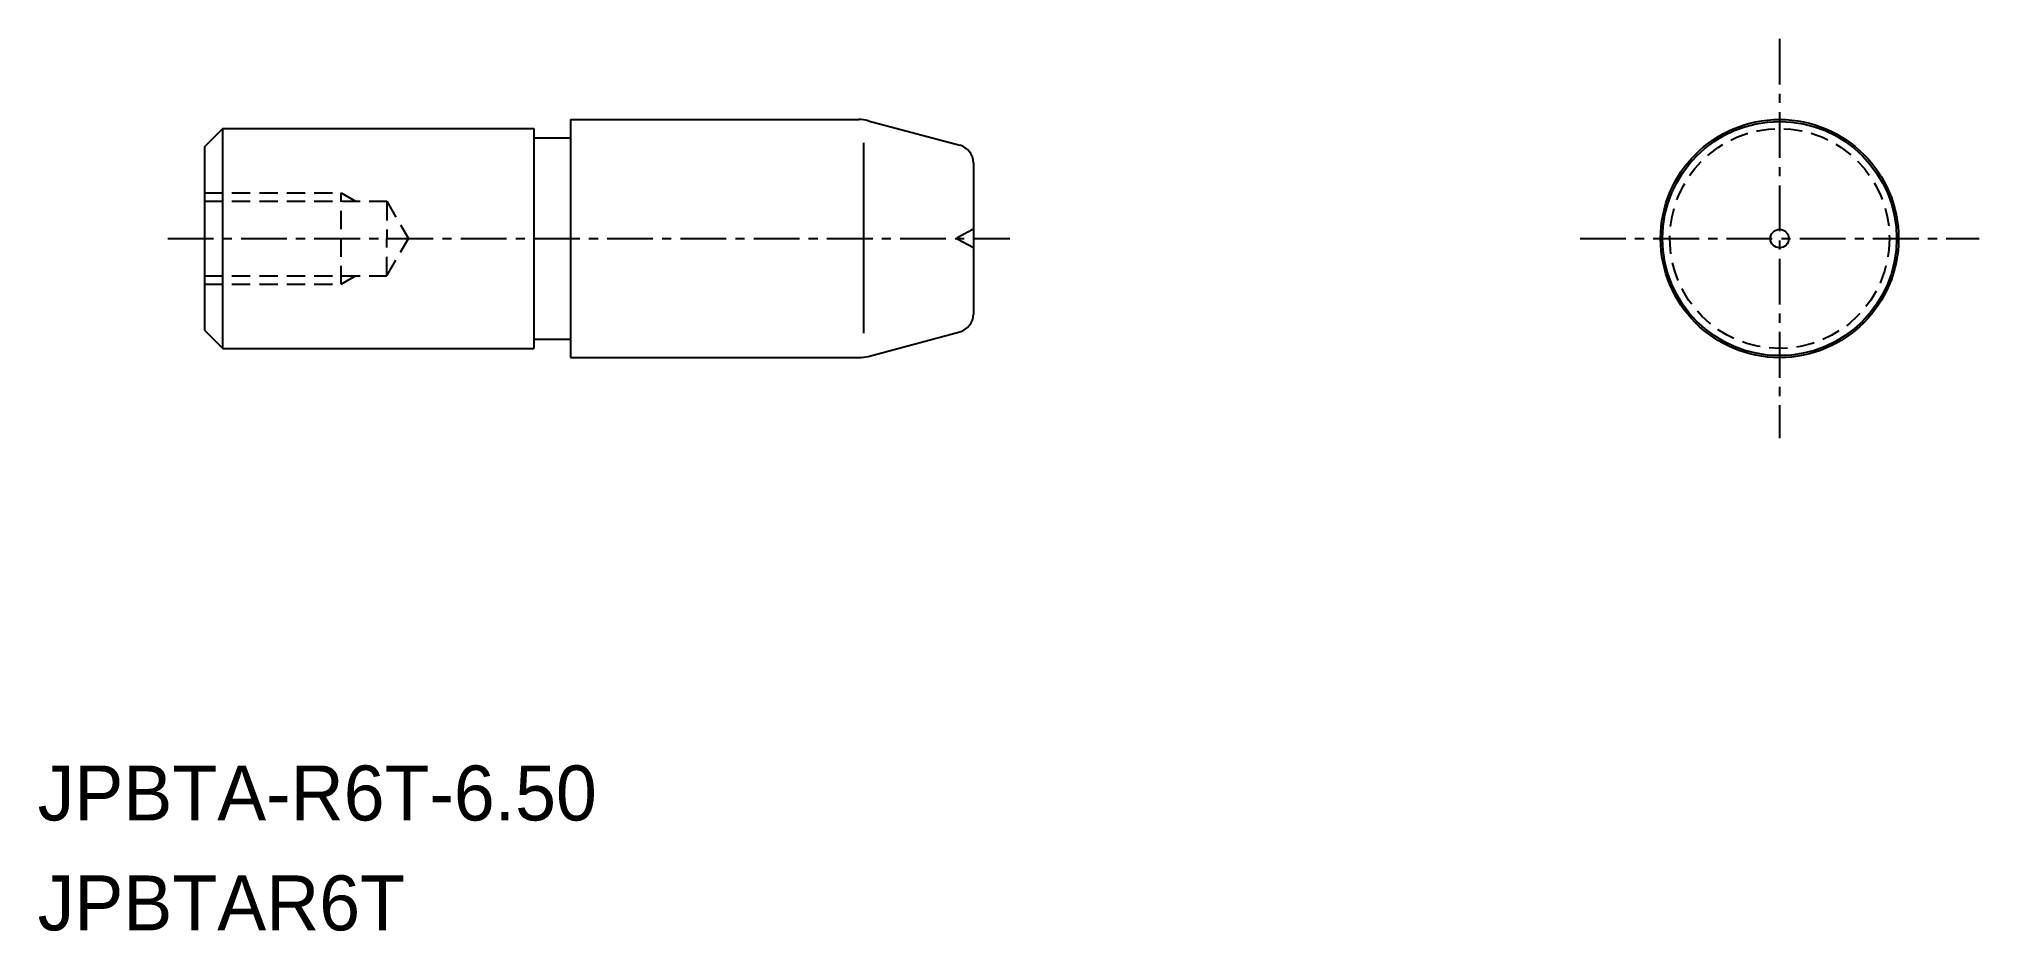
# Model space of a CAD drawing. Extents: x -1566.1 to -1513.1, y -477.6 to -453.2.
import ezdxf

# ---------------------------------------------------------------- set-up
doc = ezdxf.new("R2010")
doc.units = 0
doc.linetypes.add('CENTER', pattern=[2, 1.25, -0.25, 0.25, -0.25])
doc.linetypes.add('DASHED', pattern=[0.75, 0.5, -0.25])
doc.layers.get('0').update_dxf_attribs({"linetype": 'CONTINUOUS'})
doc.layers.add('CENTER', color=1, linetype='CENTER')

msp = doc.modelspace()

# ---------------------------------------------------------------- linework, layer by layer
at = {"color": 7, "linetype": 'CONTINUOUS'}
for p, q in [((-1561.097, -455.698), (-1561.597, -456.198)), ((-1561.097, -461.698), (-1561.097, -455.698)), ((-1561.097, -455.698), (-1552.597, -455.698)), ((-1552.597, -455.698), (-1552.597, -461.698)), ((-1551.597, -455.448), (-1543.729, -455.448)), ((-1551.597, -455.448), (-1551.597, -461.948)), ((-1543.47, -455.482), (-1540.968, -456.152)), ((-1561.597, -456.198), (-1561.597, -461.198)), ((-1552.597, -455.948), (-1551.597, -455.948)), ((-1540.597, -456.635), (-1540.597, -460.76)), ((-1561.597, -461.198), (-1561.097, -461.698)), ((-1552.597, -461.448), (-1551.597, -461.448)), ((-1543.47, -461.913), (-1540.968, -461.243)), ((-1561.097, -461.698), (-1552.597, -461.698)), ((-1551.597, -461.948), (-1543.729, -461.948))]:
    msp.add_line(p, q, dxfattribs=at)
at = {"color": 3, "linetype": 'CONTINUOUS'}
msp.add_line((-1543.597, -456.086), (-1543.597, -461.285), dxfattribs=at)
at = {"color": 3, "linetype": 'DASHED'}
for p, q in [((-1561.597, -457.453), (-1557.862, -457.453)), ((-1561.597, -457.677), (-1556.617, -457.677)), ((-1557.862, -457.453), (-1557.474, -457.677)), ((-1557.862, -459.943), (-1557.862, -457.453)), ((-1556.617, -457.677), (-1556.028, -458.698)), ((-1556.617, -457.702), (-1556.617, -458.698)), ((-1556.617, -459.718), (-1556.028, -458.698)), ((-1556.617, -459.694), (-1556.617, -458.698)), ((-1540.597, -458.446), (-1541.079, -458.698)), ((-1540.597, -458.95), (-1541.079, -458.698)), ((-1561.597, -459.718), (-1556.617, -459.718)), ((-1561.597, -459.943), (-1557.862, -459.943)), ((-1557.862, -459.943), (-1557.474, -459.718))]:
    msp.add_line(p, q, dxfattribs=at)
at = {"linetype": 'CONTINUOUS'}
for radius in [3.25, 3.196, 0.252]:
    msp.add_circle((-1518.578, -458.698), radius, dxfattribs=at)
at = {"color": 3, "linetype": 'DASHED'}
msp.add_circle((-1518.578, -458.698), 3, dxfattribs=at)
at = {"color": 7, "linetype": 'CONTINUOUS'}
for centre, radius, start, end in [((-1543.729, -456.448), 1, 75, 90), ((-1541.097, -456.635), 0.5, 0, 75), ((-1541.097, -460.76), 0.5, 285, 0), ((-1543.729, -460.948), 1, 270, 285)]:
    msp.add_arc(centre, radius, start, end, dxfattribs=at)
at = {"layer": 'CENTER', "color": 1, "linetype": 'CENTER'}
for p, q in [((-1518.578, -453.248), (-1518.578, -464.148)), ((-1562.597, -458.698), (-1539.597, -458.698)), ((-1524.028, -458.698), (-1513.128, -458.698))]:
    msp.add_line(p, q, dxfattribs=at)

# ---------------------------------------------------------------- texts
for s, p in [('JPBTA-R6T-6.50', (-1566.152, -474.58)), ('JPBTAR6T', (-1566.152, -477.58))]:
    msp.add_text(s, height=1.5).set_placement(p)

doc.saveas('drawing.dxf')
